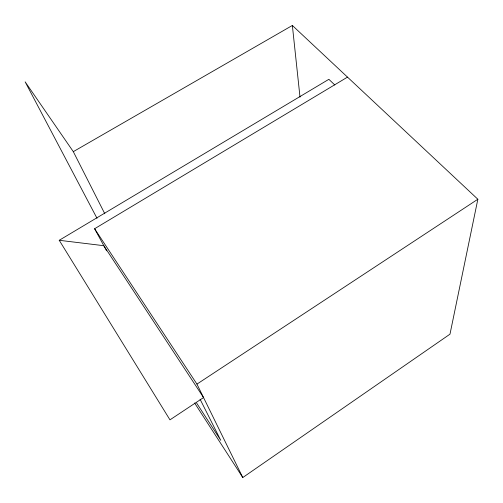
<?xml version="1.0" encoding="UTF-8"?>
<svg xmlns="http://www.w3.org/2000/svg" width="503" height="503" viewBox="0 0 503 503"><rect width="100%" height="100%" fill="white"/><g stroke="black" fill="none" stroke-linecap="round" stroke-linejoin="round"><path stroke-width="0.75" d="M97.016 218.296L25.15 81.857L73.306 151.648L292.356 25.464L477.85 199.245L449.984 334.168L242.779 477.536L194.617 403.004M242.779 477.536L196.95 384.11L477.85 199.245M106.598 250.821L94.614 228.733L347.498 77.122M59.228 240.289L103.819 245.703L203.552 397.571L169.964 419.842L59.228 240.289L328.868 79.311L334.803 84.994M94.614 228.733L196.95 384.11M196.598 403.022L220.767 440.326L200.081 399.244M73.306 151.648L104.813 213.775M292.356 25.464L300.002 97.129"/></g></svg>
